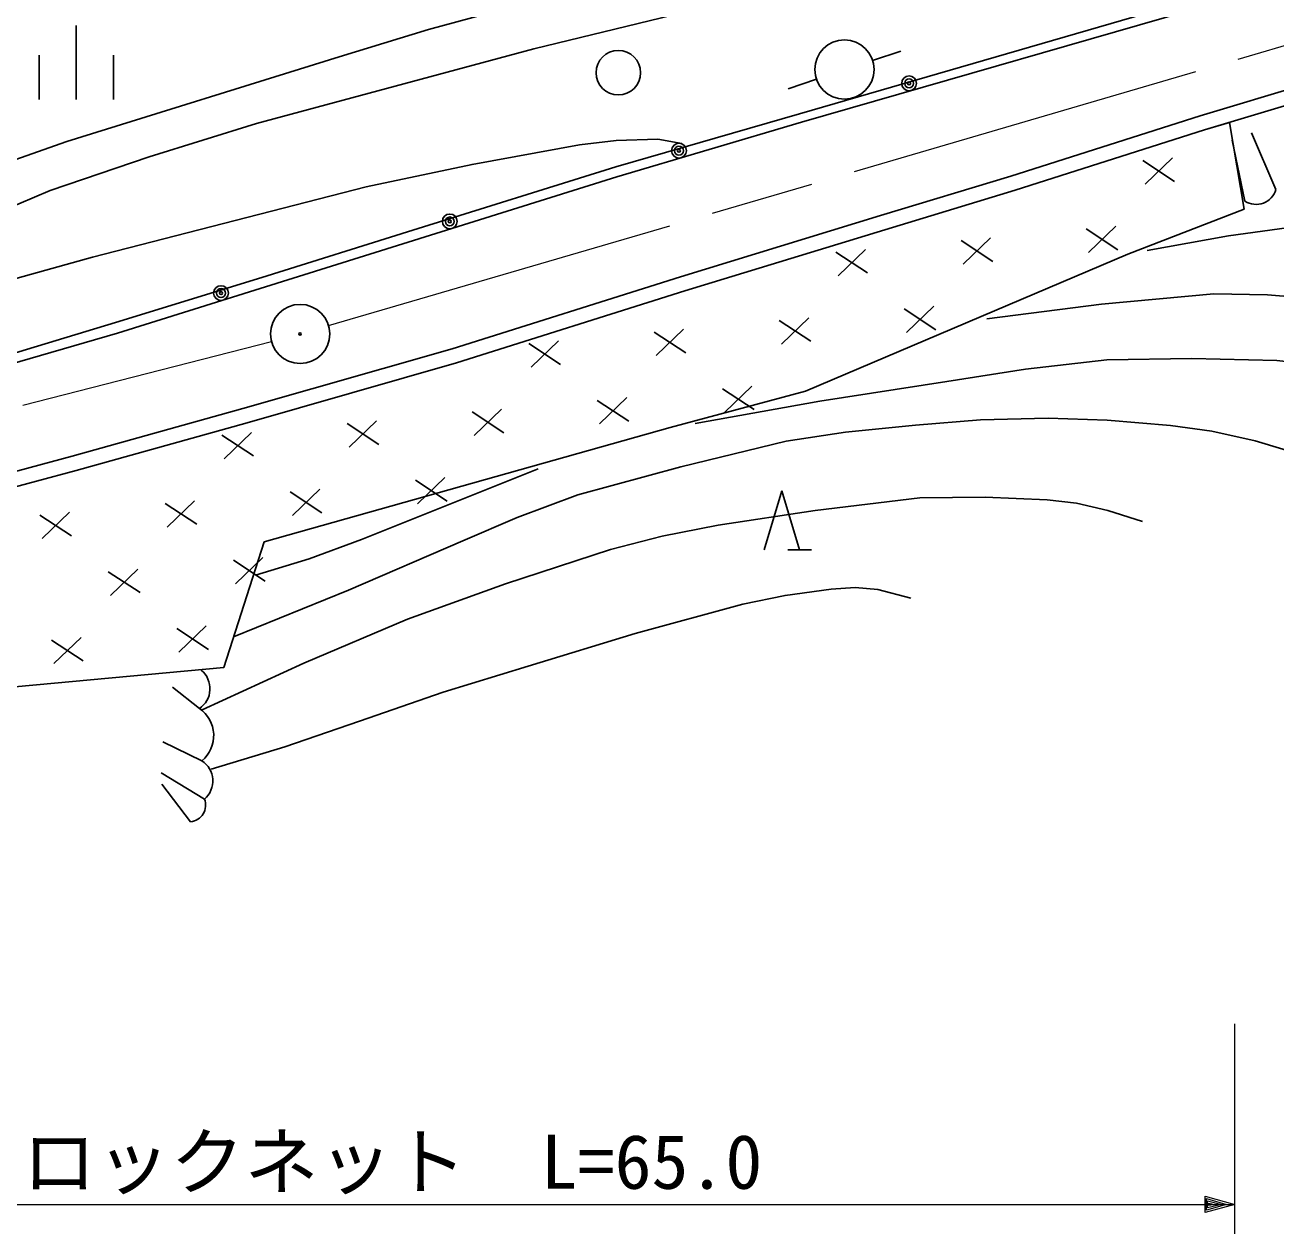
# Model space of a CAD drawing. Units: millimetres, scale not verified. Extents: x 40000 to 680000, y 20000 to 380000.
# Drawn here: x 373289 to 415514, y 263603 to 304413 of the extents above; entities that cross this region are included whole.
import ezdxf
from ezdxf.enums import TextEntityAlignment as Align

# ---------------------------------------------------------------- set-up
doc = ezdxf.new("R2010")
doc.units = ezdxf.units.MM
doc.header["$LTSCALE"] = 1000
doc.linetypes.add('CHAIN', pattern=[18.5, 12, -1.5, 3.5, -1.5])
for name, color, linetype, lineweight in [('S-BGD', 7, 'Continuous', 25), ('S-BMK', 2, 'CHAIN', 13), ('S-BMK-SRVR', 3, 'Continuous', 25), ('S-STR-HTXT', 7, 'Continuous', 13)]:
    doc.layers.add(name, color=color, linetype=linetype, lineweight=lineweight)
doc.styles.add('ＭＳ ゴシック', font='')
doc.styles.get('ＭＳ ゴシック').set_extended_font_data('MS Gothic')

msp = doc.modelspace()

# ---------------------------------------------------------------- linework, layer by layer
at = {"layer": 'S-BGD'}
for p, q in [((421551, 307484), (399504, 301139)), ((399434, 301413), (418000, 306806)), ((375021, 304395), (375021, 301897)), ((373771, 303396), (373771, 301897)), ((376270, 303396), (376270, 301897)), ((401896, 303220), (402846, 303530)), ((412955, 301349), (418726, 303080)), ((400000, 302586), (399054, 302263)), ((413103, 300872), (418869, 302601)), ((393230, 299631), (399434, 301413)), ((399504, 301139), (393269, 299289)), ((406565, 299315), (412955, 301349)), ((413950, 301126), (413103, 300872)), ((414435, 298202), (413950, 301126)), ((406716, 298839), (413103, 300872)), ((413103, 300872), (406716, 298839)), ((415514, 298862), (414684, 300778)), ((414467, 298467), (414032, 300521)), ((411025, 299836), (412094, 299132)), ((412021, 299928), (411099, 299039)), ((386384, 297492), (393230, 299631)), ((393269, 299289), (376406, 294006)), ((402161, 297979), (406565, 299315)), ((402306, 297501), (406716, 298839)), ((406716, 298839), (402306, 297501)), ((410519, 296680), (414435, 298202)), ((395418, 295915), (402161, 297979)), ((381285, 295888), (386384, 297492)), ((395565, 295437), (402306, 297501)), ((402306, 297501), (395565, 295437)), ((409109, 297529), (410178, 296825)), ((410104, 297621), (409183, 296733)), ((404885, 297138), (405954, 296434)), ((405881, 297230), (404959, 296342)), ((399639, 292058), (410519, 296680)), ((400661, 296747), (401731, 296043)), ((401657, 296839), (400735, 295951)), ((376343, 294376), (381285, 295888)), ((387704, 293486), (395418, 295915)), ((387848, 293008), (395565, 295437)), ((395565, 295437), (387848, 293008)), ((402969, 294832), (404038, 294128)), ((403964, 294924), (403043, 294035)), ((370603, 292629), (376343, 294376)), ((398745, 294441), (399814, 293737)), ((399741, 294533), (398819, 293645)), ((376406, 294006), (370684, 292357)), ((394521, 294050), (395591, 293346)), ((395517, 294142), (394595, 293254)), ((380646, 291469), (387704, 293486)), ((390298, 293659), (391367, 292955)), ((391293, 293751), (390371, 292863)), ((380784, 290988), (387848, 293008)), ((387848, 293008), (380784, 290988)), ((397824, 292226), (396903, 291338)), ((393601, 291835), (392679, 290947)), ((395070, 290825), (399639, 292058)), ((396829, 292134), (397898, 291430)), ((374876, 289859), (380646, 291469)), ((389377, 291444), (388455, 290556)), ((392605, 291743), (393674, 291039)), ((375010, 289378), (380784, 290988)), ((380784, 290988), (375010, 289378)), ((384158, 290961), (385227, 290257)), ((385153, 291053), (384231, 290165)), ((388381, 291352), (389451, 290648)), ((379934, 290570), (381003, 289866)), ((380930, 290663), (380008, 289774)), ((381362, 286965), (395070, 290825)), ((369713, 288463), (374876, 289859)), ((369834, 287978), (375010, 289378)), ((375010, 289378), (369834, 287978)), ((386465, 289046), (387534, 288342)), ((387461, 289138), (386539, 288250)), ((382241, 288655), (383311, 287951)), ((383237, 288747), (382315, 287859)), ((398236, 286695), (398836, 288693)), ((398836, 288693), (399436, 286695)), ((378018, 288264), (379087, 287560)), ((379013, 288356), (378091, 287468)), ((373794, 287873), (374863, 287169)), ((374790, 287965), (373868, 287077)), ((380002, 282723), (381362, 286965)), ((380325, 286348), (381394, 285644)), ((381321, 286440), (380399, 285552)), ((399036, 286695), (399836, 286695)), ((376101, 285957), (377171, 285253)), ((377097, 286050), (376175, 285161)), ((378409, 284042), (379478, 283338)), ((379404, 284134), (378483, 283246)), ((374185, 283651), (375254, 282947)), ((375181, 283743), (374259, 282855)), ((365314, 281364), (380002, 282723)), ((379175, 281337), (378263, 282059)), ((379260, 279577), (377945, 280213)), ((379345, 278282), (377881, 279173)), ((378878, 277519), (377902, 278792))]:
    msp.add_line(p, q, dxfattribs=at)
for points in [[(372559, 299726), (374701, 300479), (383897, 303338), (386910, 304261), (390191, 305153), (393309, 305847), (396540, 306460), (398999, 306950), (401525, 307569), (404341, 308651), (407296, 309658), (408673, 309994), (410251, 310263), (412058, 310416), (414024, 310472), (415022, 310429), (416135, 310272), (417576, 309908)], [(372007, 297928), (374141, 298828), (377485, 299968), (381103, 301088), (390463, 303604), (399866, 305902), (402185, 306527), (404622, 307295), (406332, 307860), (408233, 308363), (410207, 308695), (412006, 308896), (413027, 308901), (414224, 308773), (415295, 308539), (416438, 308176), (417347, 307841)], [(295765, 285049), (299788, 285424), (309290, 286096), (318927, 286420), (322741, 286582), (326768, 286862), (331224, 287262), (335803, 287778), (339400, 288124), (343186, 288595), (346245, 289154), (349297, 289814), (358687, 291810), (367916, 294352), (371638, 295485), (375569, 296573), (384809, 298952), (388378, 299710), (392006, 300370), (393247, 300515), (394647, 300557), (395458, 300408)], [(411166, 296807), (413913, 297294), (416783, 297694), (417782, 297755), (418583, 297710), (419430, 297580), (420396, 297296), (420858, 297035), (421313, 296648), (422847, 295068)], [(405755, 294495), (409630, 294988), (413422, 295337), (415225, 295306), (417011, 295164), (418596, 294935), (419995, 294629), (420943, 294318), (421813, 293919), (423226, 293093)], [(395910, 290959), (400117, 291715), (404409, 292382), (407057, 292796), (409810, 293111), (412679, 293153), (415548, 293084), (416741, 292952), (417741, 292740), (418696, 292439), (419739, 291997), (421334, 291157)], [(380324, 283762), (384212, 285331), (388069, 287000), (389905, 287794), (391948, 288551), (395421, 289501), (398977, 290362), (400983, 290667), (403345, 290911), (405539, 291081), (407820, 291146), (409819, 291077), (411958, 290892), (413345, 290698), (414813, 290379), (416795, 289782)], [(381066, 285846), (382878, 286396), (384649, 287042), (390608, 289427)], [(379274, 281300), (382700, 282872), (386196, 284357), (389505, 285545), (393049, 286708), (394793, 287154), (396686, 287531), (399964, 288030), (403494, 288452), (405694, 288472), (407791, 288389), (408782, 288267), (409834, 288025), (411005, 287659)], [(379567, 279294), (382056, 280044), (384577, 280915), (387403, 281892), (390269, 282774), (393888, 283871), (397522, 284860), (398942, 285157), (400505, 285375), (401306, 285421), (402072, 285353), (403192, 285066)]]:
    msp.add_lwpolyline(points, dxfattribs=at)
for centre, major_axis in [((400946, 302910), (1000, 0)), ((393315, 302803), (750, 0)), ((403131, 302443), (250, 0)), ((403131, 302443), (150, 0)), ((403131, 302443), (50, 0)), ((395362, 300170), (250, 0)), ((395362, 300170), (150, 0)), ((395362, 300170), (50, 0)), ((387627, 297783), (250, 0)), ((387627, 297783), (150, 0)), ((387627, 297783), (50, 0)), ((379905, 295364), (250, 0)), ((379905, 295364), (150, 0)), ((379905, 295364), (50, 0))]:
    msp.add_ellipse(centre, major_axis=major_axis, ratio=0.999623, dxfattribs=at)
for centre, major_axis, start_param, end_param in [((414842, 299057), (700, 0), 4.145931, 6.000521), ((378722, 282008), (810, 0), 5.306749, 7.16134), ((378557, 280425), (1102, 0), 5.404045, 7.258636), ((378817, 278898), (811, 0), 5.42137, 7.275961), ((378825, 278076), (560, 0), 4.807341, 6.661931)]:
    msp.add_ellipse(centre, major_axis=major_axis, ratio=0.999623, start_param=start_param, end_param=end_param, dxfattribs=at)
at = {"layer": 'S-BMK'}
for p, q in [((383535, 294265), (442217, 311463)), ((373213, 291578), (381607, 293735))]:
    msp.add_line(p, q, dxfattribs=at)
at = {"layer": 'S-BMK-SRVR'}
for major_axis in [(1000, 0), (40, 0)]:
    msp.add_ellipse((382575, 293984), major_axis=major_axis, ratio=0.999623, dxfattribs=at)
at = {"layer": 'S-STR-HTXT'}
for p, q in [((414126, 263603), (414126, 270698)), ((413127, 264323), (413127, 264882)), ((413127, 264882), (414126, 264603)), ((413167, 264403), (413167, 264802)), ((413167, 264802), (413846, 264603)), ((349553, 264603), (414126, 264603)), ((414126, 264603), (413127, 264323)), ((413846, 264603), (413167, 264403)), ((413207, 264483), (413207, 264723)), ((413207, 264723), (413686, 264603)), ((413686, 264603), (413207, 264483)), ((413247, 264563), (413247, 264643)), ((413247, 264643), (413447, 264603)), ((413447, 264603), (413247, 264563))]:
    msp.add_line(p, q, dxfattribs=at)

# ---------------------------------------------------------------- texts
at = {"layer": 'S-STR-HTXT', "style": 'ＭＳ ゴシック'}
msp.add_text('ロックネット\u3000L=65.0', height=1833, dxfattribs=at).set_placement((373194, 264578), align=Align.BOTTOM_LEFT)

doc.saveas('drawing.dxf')
